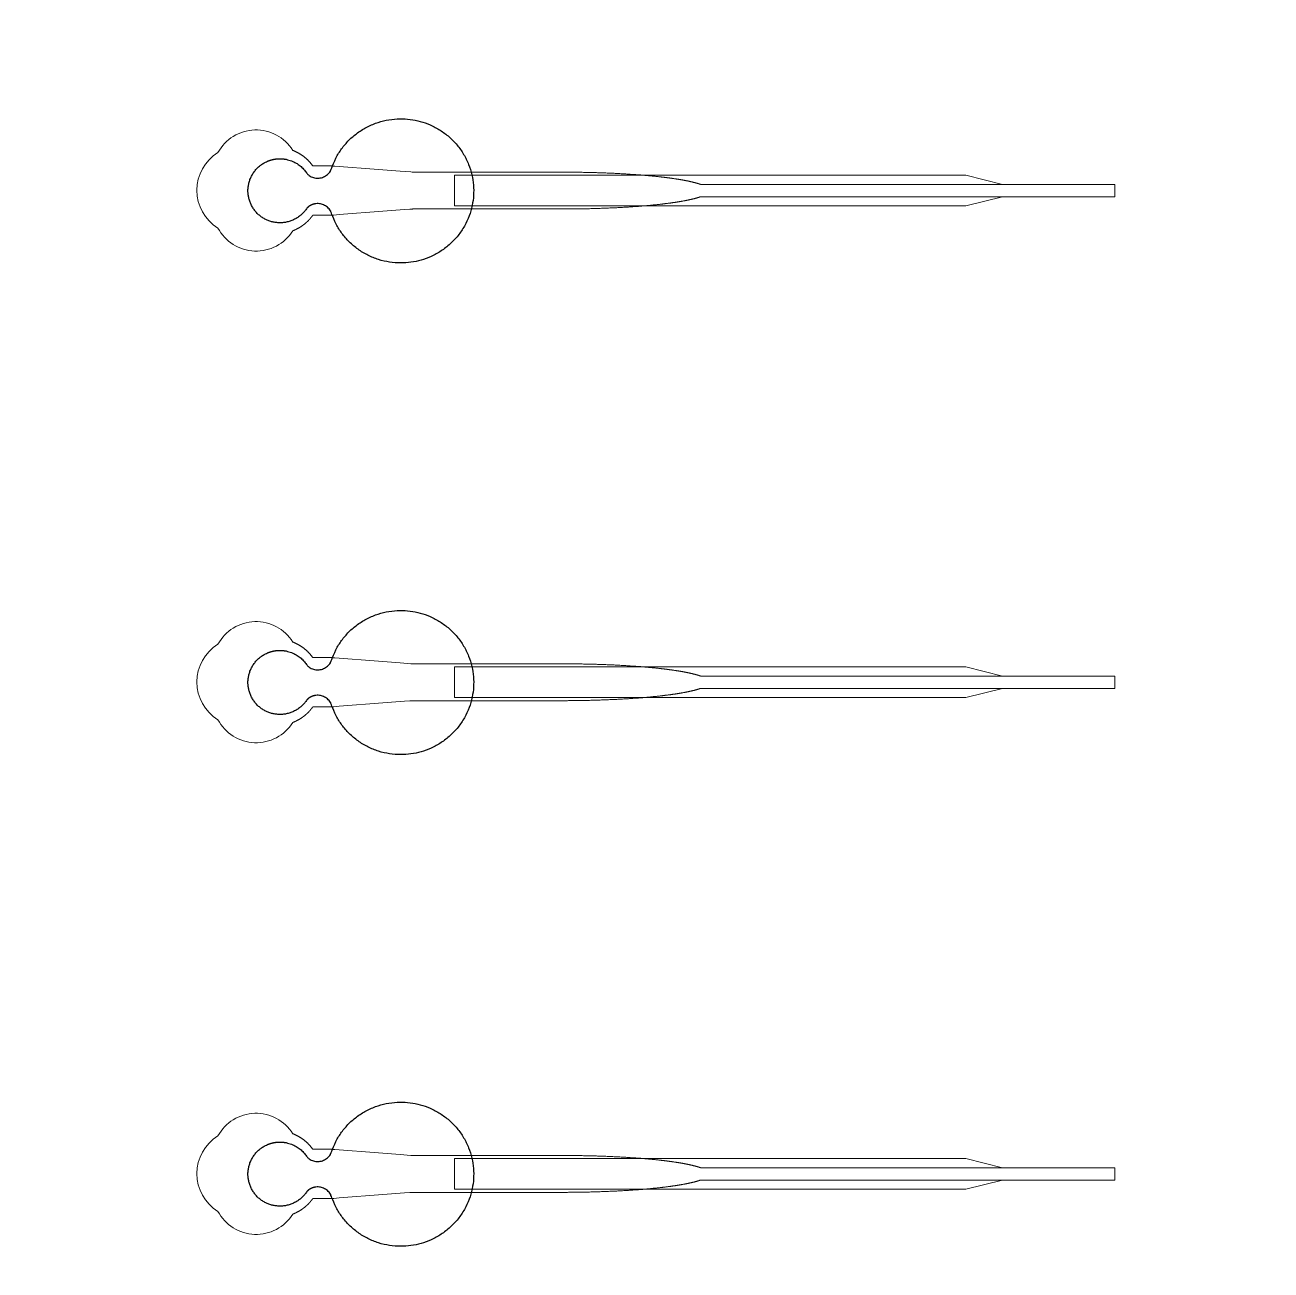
# Model space of a CAD drawing. Header units: inches. Extents: x -52997 to 52003, y -52254 to 52746.
# Drawn here: x 16729 to 21799, y -6398 to -1333 of the extents above; entities that cross this region are included whole.
import ezdxf

# ---------------------------------------------------------------- set-up
doc = ezdxf.new("R2010")
doc.units = ezdxf.units.IN
doc.header["$MEASUREMENT"] = 0
doc.layers.add('1', color=1, linetype='Continuous')
doc.layers.add('2', color=140, linetype='Continuous', lineweight=0)
doc.layers.add('3', color=90, linetype='Continuous', lineweight=0)

msp = doc.modelspace()

# ---------------------------------------------------------------- linework, layer by layer
at = {"layer": '1'}
for points in [[(-16283.4, -47485.7), (0, -47485.7), (16283.4, -47485.7, 5.999107)], [(-16250, -47285.7), (0, -47285.7), (16250, -47285.7, 5.986812)], [(-13685.8, -45485.7), (0, -45485.7), (13685.8, -45485.7, 6.794322)]]:
    msp.add_lwpolyline(points, format="xyb", close=True, dxfattribs=at)
msp.add_circle((-497.2, 245.8), 52500, dxfattribs=at)
for points in [[(17876.2, -2078.6), (17898.4, -2055.5), (17930.1, -2060.7), (17961.7, -2065.9), (17975.3, -2094.9), (18050.8, -2335.8), (18302.8, -2298.1), (18554.8, -2260.4), (18554.9, -2008.3), (18555, -1756.1), (18303.1, -1718.2), (18051.1, -1680.3), (17975.4, -1921.1), (17962.2, -1949.6), (17931.4, -1955.3), (17900.5, -1961.1), (17877.9, -1939.3), (17826.6, -1855.9), (17732.2, -1882), (17637.8, -1908.1), (17636.6, -2006), (17635.4, -2104), (17729.1, -2132.4), (17822.9, -2160.8), (17876.2, -2078.6)], [(17876.2, -4078.6), (17898.4, -4055.5), (17930.1, -4060.7), (17961.7, -4065.9), (17975.3, -4094.9), (18050.8, -4335.8), (18302.8, -4298.1), (18554.8, -4260.4), (18554.9, -4008.3), (18555, -3756.1), (18303.1, -3718.2), (18051.1, -3680.3), (17975.4, -3921.1), (17962.2, -3949.6), (17931.4, -3955.3), (17900.5, -3961.1), (17877.9, -3939.3), (17826.6, -3855.9), (17732.2, -3882), (17637.8, -3908.1), (17636.6, -4006), (17635.4, -4104), (17729.1, -4132.4), (17822.9, -4160.8), (17876.2, -4078.6)], [(17876.2, -6078.6), (17898.4, -6055.5), (17930.1, -6060.7), (17961.7, -6065.9), (17975.3, -6094.9), (18050.8, -6335.8), (18302.8, -6298.1), (18554.8, -6260.4), (18554.9, -6008.3), (18555, -5756.1), (18303.1, -5718.2), (18051.1, -5680.3), (17975.4, -5921.1), (17962.2, -5949.6), (17931.4, -5955.3), (17900.5, -5961.1), (17877.9, -5939.3), (17826.6, -5855.9), (17732.2, -5882), (17637.8, -5908.1), (17636.6, -6006), (17635.4, -6104), (17729.1, -6132.4), (17822.9, -6160.8), (17876.2, -6078.6)]]:
    msp.add_rational_spline(points, [1, 0.884783429184, 1, 0.884783429184, 1, 0.758252289935, 1, 0.758252289935, 1, 0.758252289935, 1, 0.758252289935, 1, 0.888941908896, 1, 0.888941908896, 1, 0.79946124759, 1, 0.79946124759, 1, 0.79946124759, 1, 0.79946124759, 1], degree=2, knots=[0, 0, 0, 0.969535, 0.969535, 1.939069, 1.939069, 3.359405, 3.359405, 4.779741, 4.779741, 6.200078, 6.200078, 7.620414, 7.620414, 8.571947, 8.571947, 9.52348, 9.52348, 10.812277, 10.812277, 12.101074, 12.101074, 13.389871, 13.389871, 14.678668, 14.678668, 14.678668], dxfattribs=at)
at = {"layer": '2'}
for points in [[(-16283.4, -47485.7), (0, -47485.7), (16283.4, -47485.7, 5.999107)], [(-16250, -47285.7), (0, -47285.7), (16250, -47285.7, 5.986812)], [(-13685.8, -45485.7), (0, -45485.7), (13685.8, -45485.7, 6.794322)], [(17819, -2170.4), (17819.3, -2170.3), (17820.2, -2170), (17821, -2169.7), (17821.8, -2169.3), (17822.7, -2169), (17823.5, -2168.6), (17824.4, -2168.3), (17825.2, -2167.9), (17826.1, -2167.5), (17826.9, -2167.2), (17827.8, -2166.8), (17828.7, -2166.4), (17829.5, -2166), (17830.4, -2165.6), (17831.2, -2165.2), (17832.1, -2164.8), (17832.9, -2164.4), (17833.8, -2163.9), (17834.7, -2163.5), (17835.5, -2163.1), (17836.4, -2162.6), (17837.2, -2162.2), (17838.1, -2161.7), (17838.9, -2161.3), (17839.8, -2160.8), (17840.7, -2160.3), (17841.5, -2159.9), (17842.4, -2159.4), (17843.2, -2158.9), (17844.1, -2158.4), (17844.9, -2157.9), (17845.8, -2157.4), (17846.6, -2156.9), (17847.5, -2156.4), (17848.3, -2155.8), (17849.2, -2155.3), (17850, -2154.8), (17850.9, -2154.2), (17851.7, -2153.7), (17852.6, -2153.1), (17853.4, -2152.6), (17854.2, -2152), (17855.1, -2151.4), (17855.9, -2150.9), (17856.7, -2150.3), (17857.6, -2149.7), (17858.4, -2149.1), (17859.2, -2148.5), (17860, -2147.9), (17860.9, -2147.3), (17861.7, -2146.7), (17862.5, -2146.1), (17863.3, -2145.5), (17864.1, -2144.8), (17864.9, -2144.2), (17865.7, -2143.6), (17866.5, -2142.9), (17867.3, -2142.3), (17868.1, -2141.7), (17868.9, -2141), (17869.7, -2140.4), (17870.5, -2139.7), (17871.2, -2139), (17872, -2138.4), (17872.8, -2137.7), (17873.5, -2137), (17874.3, -2136.3), (17875.1, -2135.7), (17875.8, -2135), (17876.6, -2134.3), (17877.3, -2133.6), (17878, -2132.9), (17878.8, -2132.2), (17879.5, -2131.5), (17880.2, -2130.8), (17880.9, -2130.1), (17881.7, -2129.3), (17882.4, -2128.6), (17883.1, -2127.9), (17883.8, -2127.2), (17884.5, -2126.4), (17885.2, -2125.7), (17885.8, -2125), (17886.5, -2124.3), (17887.2, -2123.5), (17887.9, -2122.8), (17888.5, -2122), (17889.2, -2121.3), (17889.8, -2120.5), (17890.5, -2119.8), (17891.1, -2119), (17891.7, -2118.3), (17892.4, -2117.5), (17893, -2116.8), (17893.6, -2116), (17894.2, -2115.3), (17894.8, -2114.5), (17895.4, -2113.7), (17896, -2113), (17896.6, -2112.2), (17897.2, -2111.4), (17897.7, -2110.7), (17898.3, -2109.9), (17898.9, -2109.1), (17899.4, -2108.4), (17900, -2107.6), (17900.5, -2106.8), (17944.1, -2106.8), (17965.9, -2106.8), (17976.8, -2106.8), (17979.5, -2106.8), (17980.9, -2106.8), (17980.9, -2106.8), (17980.9, -2106.8), (17980.9, -2106.8), (17980.9, -2106.8), (17981, -2106.8), (17981.1, -2106.8), (17981.4, -2106.8), (17982.1, -2106.7), (17983.5, -2106.6), (17986.2, -2106.4), (18008.3, -2104.7), (18185, -2091.2), (18273.3, -2084.4), (18295.4, -2082.7), (18306.4, -2081.9), (18306.7, -2081.8), (18306.8, -2081.8), (18306.9, -2081.8), (18306.9, -2081.8), (18307, -2081.8), (18307.4, -2081.8), (18567.9, -2081.8), (18574.2, -2081.8), (18586.7, -2081.8), (18687.2, -2081.8), (18888.3, -2081.8), (18900.8, -2081.8), (18907.1, -2081.8), (18910.2, -2081.8), (18911.8, -2081.8), (18912.2, -2081.8), (18912.4, -2081.8), (18912.5, -2081.8), (18912.6, -2081.8), (18912.6, -2081.8), (18912.6, -2081.8), (18913.2, -2081.8), (18917.8, -2081.8), (18922.4, -2081.8), (18927, -2081.8), (18931.6, -2081.8), (18936.3, -2081.8), (18940.9, -2081.7), (18945.6, -2081.7), (18950.3, -2081.7), (18954.9, -2081.6), (18959.6, -2081.6), (18964.4, -2081.6), (18969.1, -2081.5), (18973.8, -2081.4), (18978.6, -2081.4), (18983.3, -2081.3), (18988.1, -2081.2), (18992.8, -2081.2), (18997.6, -2081.1), (19002.4, -2081), (19007.2, -2080.9), (19012, -2080.8), (19016.8, -2080.7), (19021.6, -2080.6), (19026.4, -2080.5), (19031.2, -2080.3), (19036, -2080.2), (19040.9, -2080.1), (19045.7, -2080), (19050.5, -2079.8), (19055.4, -2079.7), (19060.2, -2079.5), (19065, -2079.4), (19069.8, -2079.2), (19074.7, -2079), (19079.5, -2078.9), (19084.3, -2078.7), (19089.2, -2078.5), (19094, -2078.3), (19098.8, -2078.1), (19103.6, -2077.9), (19108.5, -2077.7), (19113.3, -2077.5), (19118.1, -2077.3), (19122.9, -2077.1), (19127.7, -2076.8), (19132.4, -2076.6), (19137.2, -2076.4), (19142, -2076.1), (19146.8, -2075.9), (19151.5, -2075.6), (19156.2, -2075.4), (19161, -2075.1), (19165.7, -2074.8), (19170.4, -2074.6), (19175.1, -2074.3), (19179.8, -2074), (19184.4, -2073.7), (19189.1, -2073.4), (19193.7, -2073.1), (19198.4, -2072.8), (19203, -2072.5), (19207.6, -2072.1), (19212.1, -2071.8), (19214.4, -2071.6), (19216.7, -2071.5), (19219, -2071.3), (19221.2, -2071.1), (19223.5, -2071), (19225.7, -2070.8), (19228, -2070.6), (19230.2, -2070.5), (19232.5, -2070.3), (19234.7, -2070.1), (19236.9, -2069.9), (19239.2, -2069.7), (19241.4, -2069.6), (19243.6, -2069.4), (19245.8, -2069.2), (19248, -2069), (19250.2, -2068.8), (19252.4, -2068.6), (19254.6, -2068.5), (19256.8, -2068.3), (19258.9, -2068.1), (19261.1, -2067.9), (19263.3, -2067.7), (19265.4, -2067.5), (19267.6, -2067.3), (19269.7, -2067.1), (19271.9, -2066.9), (19274, -2066.7), (19276.1, -2066.5), (19278.2, -2066.3), (19280.4, -2066.1), (19282.5, -2065.9), (19284.6, -2065.7), (19286.6, -2065.5), (19288.7, -2065.3), (19290.8, -2065.1), (19292.9, -2064.8), (19294.9, -2064.6), (19297, -2064.4), (19299.1, -2064.2), (19301.1, -2064), (19303.1, -2063.8), (19305.2, -2063.5), (19307.2, -2063.3), (19309.2, -2063.1), (19311.2, -2062.9), (19313.2, -2062.7), (19315.2, -2062.4), (19317.2, -2062.2), (19319.1, -2062), (19321.1, -2061.8), (19323, -2061.5), (19325, -2061.3), (19326.9, -2061.1), (19328.9, -2060.8), (19330.8, -2060.6), (19332.7, -2060.4), (19334.6, -2060.1), (19336.5, -2059.9), (19338.4, -2059.7), (19340.3, -2059.4), (19342.2, -2059.2), (19344, -2058.9), (19345.9, -2058.7), (19347.7, -2058.5), (19349.6, -2058.2), (19351.4, -2058), (19353.2, -2057.7), (19355, -2057.5), (19356.8, -2057.2), (19358.6, -2057), (19360.4, -2056.7), (19362.2, -2056.5), (19364, -2056.2), (19365.7, -2056), (19367.5, -2055.7), (19369.2, -2055.5), (19370.9, -2055.2), (19372.7, -2055), (19374.4, -2054.7), (19376.1, -2054.5), (19377.8, -2054.2), (19379.4, -2053.9), (19381.1, -2053.7), (19382.8, -2053.4), (19384.4, -2053.2), (19386.1, -2052.9), (19387.7, -2052.6), (19389.3, -2052.4), (19390.9, -2052.1), (19392.5, -2051.8), (19394.1, -2051.6), (19395.7, -2051.3), (19397.3, -2051), (19398.9, -2050.8), (19400.4, -2050.5), (19402, -2050.2), (19403.5, -2050), (19405, -2049.7), (19406.5, -2049.4), (19408, -2049.1), (19409.5, -2048.9), (19411, -2048.6), (19412.5, -2048.3), (19413.9, -2048), (19415.4, -2047.8), (19416.8, -2047.5), (19418.2, -2047.2), (19419.7, -2046.9), (19421.1, -2046.6), (19422.5, -2046.4), (19423.9, -2046.1), (19425.2, -2045.8), (19426.6, -2045.5), (19428, -2045.2), (19429.3, -2044.9), (19430.6, -2044.7), (19432, -2044.4), (19433.3, -2044.1), (19434.6, -2043.8), (19435.9, -2043.5), (19437.1, -2043.2), (19438.4, -2043), (19439.7, -2042.7), (19440.9, -2042.4), (19442.2, -2042.1), (19443.4, -2041.8), (19444.6, -2041.5), (19445.8, -2041.2), (19447, -2040.9), (19448.2, -2040.6), (19449.3, -2040.3), (19450.5, -2040.1), (19451.6, -2039.8), (19452.8, -2039.5), (19453.9, -2039.2), (19455, -2038.9), (19456.1, -2038.6), (19457.2, -2038.3), (19458.3, -2038), (19459.4, -2037.7), (19460.4, -2037.4), (19461.5, -2037.1), (19462.5, -2036.8), (19463.6, -2036.5), (19464.6, -2036.2), (19465.6, -2035.9), (19466.6, -2035.6), (19467.6, -2035.3), (19468.5, -2035), (19469.5, -2034.7), (19470.4, -2034.4), (19471.4, -2034.1), (19472.3, -2033.8), (19473.2, -2033.5), (19474.1, -2033.2), (19475, -2032.9), (19475.9, -2032.6), (19476.8, -2032.3), (19478.2, -2031.9), (21163.8, -2032), (21163.8, -1981.8), (19478.3, -1981.8), (19478, -1981.7), (19477.1, -1981.4), (19476.3, -1981.1), (19475.4, -1980.8), (19474.5, -1980.5), (19473.6, -1980.2), (19472.7, -1979.9), (19471.7, -1979.6), (19470.8, -1979.3), (19469.8, -1979), (19468.9, -1978.7), (19467.9, -1978.4), (19466.9, -1978.1), (19465.9, -1977.8), (19464.9, -1977.5), (19463.9, -1977.2), (19462.9, -1976.9), (19461.8, -1976.6), (19460.8, -1976.3), (19459.7, -1976.1), (19458.7, -1975.8), (19457.6, -1975.5), (19456.5, -1975.2), (19455.4, -1974.9), (19454.3, -1974.6), (19453.1, -1974.3), (19452, -1974), (19450.9, -1973.7), (19449.7, -1973.4), (19448.5, -1973.1), (19447.3, -1972.8), (19446.2, -1972.5), (19444.9, -1972.2), (19443.7, -1971.9), (19442.5, -1971.7), (19441.3, -1971.4), (19440, -1971.1), (19438.8, -1970.8), (19437.5, -1970.5), (19436.2, -1970.2), (19434.9, -1969.9), (19433.6, -1969.6), (19432.3, -1969.4), (19431, -1969.1), (19429.7, -1968.8), (19428.3, -1968.5), (19427, -1968.2), (19425.6, -1967.9), (19424.2, -1967.7), (19422.8, -1967.4), (19421.4, -1967.1), (19420, -1966.8), (19418.6, -1966.5), (19417.2, -1966.3), (19415.7, -1966), (19414.3, -1965.7), (19412.8, -1965.4), (19411.4, -1965.1), (19409.9, -1964.9), (19408.4, -1964.6), (19406.9, -1964.3), (19405.4, -1964), (19403.8, -1963.8), (19402.3, -1963.5), (19400.8, -1963.2), (19399.2, -1963), (19397.7, -1962.7), (19396.1, -1962.4), (19394.5, -1962.2), (19392.9, -1961.9), (19391.3, -1961.6), (19389.7, -1961.4), (19388.1, -1961.1), (19386.4, -1960.8), (19384.8, -1960.6), (19383.1, -1960.3), (19381.5, -1960), (19379.8, -1959.8), (19378.1, -1959.5), (19376.4, -1959.3), (19374.7, -1959), (19373, -1958.7), (19371.3, -1958.5), (19369.6, -1958.2), (19367.8, -1958), (19366.1, -1957.7), (19364.3, -1957.5), (19362.6, -1957.2), (19360.8, -1957), (19359, -1956.7), (19357.2, -1956.5), (19355.4, -1956.2), (19353.6, -1956), (19351.8, -1955.7), (19349.9, -1955.5), (19348.1, -1955.2), (19346.3, -1955), (19344.4, -1954.8), (19342.5, -1954.5), (19340.7, -1954.3), (19338.8, -1954), (19336.9, -1953.8), (19335, -1953.6), (19333.1, -1953.3), (19331.2, -1953.1), (19329.3, -1952.9), (19327.3, -1952.6), (19325.4, -1952.4), (19323.4, -1952.2), (19321.5, -1951.9), (19319.5, -1951.7), (19317.6, -1951.5), (19315.6, -1951.3), (19313.6, -1951), (19311.6, -1950.8), (19309.6, -1950.6), (19307.6, -1950.4), (19305.6, -1950.2), (19303.6, -1949.9), (19301.5, -1949.7), (19299.5, -1949.5), (19297.4, -1949.3), (19295.4, -1949.1), (19293.3, -1948.9), (19291.3, -1948.7), (19289.2, -1948.4), (19287.1, -1948.2), (19285, -1948), (19282.9, -1947.8), (19280.8, -1947.6), (19278.7, -1947.4), (19276.6, -1947.2), (19274.5, -1947), (19272.3, -1946.8), (19270.2, -1946.6), (19268.1, -1946.4), (19265.9, -1946.2), (19263.8, -1946), (19261.6, -1945.8), (19259.5, -1945.6), (19257.3, -1945.4), (19255.1, -1945.3), (19252.9, -1945.1), (19250.7, -1944.9), (19248.5, -1944.7), (19246.3, -1944.5), (19244.1, -1944.3), (19241.9, -1944.1), (19239.7, -1944), (19237.5, -1943.8), (19235.3, -1943.6), (19233, -1943.4), (19230.8, -1943.2), (19228.6, -1943.1), (19226.3, -1942.9), (19224.1, -1942.7), (19221.8, -1942.6), (19219.6, -1942.4), (19217.3, -1942.2), (19215, -1942.1), (19210.5, -1941.7), (19205.9, -1941.4), (19201.3, -1941.1), (19196.7, -1940.8), (19192.1, -1940.5), (19187.5, -1940.2), (19182.8, -1939.9), (19178.2, -1939.6), (19173.5, -1939.3), (19168.8, -1939), (19164.1, -1938.7), (19159.4, -1938.5), (19154.7, -1938.2), (19150, -1937.9), (19145.2, -1937.7), (19140.5, -1937.5), (19135.7, -1937.2), (19131, -1937), (19126.2, -1936.7), (19121.4, -1936.5), (19116.6, -1936.3), (19111.9, -1936.1), (19107.1, -1935.9), (19102.3, -1935.7), (19097.5, -1935.5), (19092.7, -1935.3), (19087.9, -1935.1), (19083.1, -1934.9), (19078.2, -1934.7), (19073.4, -1934.6), (19068.6, -1934.4), (19063.8, -1934.3), (19059, -1934.1), (19054.2, -1933.9), (19049.4, -1933.8), (19044.6, -1933.7), (19039.8, -1933.5), (19035, -1933.4), (19030.2, -1933.3), (19025.4, -1933.2), (19020.6, -1933.1), (19015.9, -1932.9), (19011.1, -1932.8), (19006.3, -1932.8), (19001.6, -1932.7), (18996.8, -1932.6), (18992.1, -1932.5), (18987.3, -1932.4), (18982.6, -1932.3), (18977.9, -1932.3), (18973.2, -1932.2), (18968.5, -1932.2), (18963.8, -1932.1), (18959.1, -1932.1), (18954.4, -1932), (18949.8, -1932), (18945.1, -1931.9), (18940.5, -1931.9), (18935.9, -1931.9), (18931.2, -1931.9), (18926.6, -1931.9), (18924.4, -1931.8), (18923.8, -1931.8), (18923.5, -1931.8), (18923.4, -1931.8), (18923.2, -1931.8), (18921.6, -1931.8), (18915.2, -1931.8), (18902.4, -1931.8), (18851.5, -1931.8), (18647.5, -1931.8), (18596.5, -1931.8), (18571, -1931.8), (18564.7, -1931.8), (18563.1, -1931.8), (18307.3, -1931.8), (18306.9, -1931.8), (18306.9, -1931.8), (18306.8, -1931.8), (18306.8, -1931.8), (18306.7, -1931.8), (18306.4, -1931.8), (18305, -1931.7), (18299.5, -1931.3), (18255.3, -1927.9), (18167, -1921.1), (17990.3, -1907.6), (17984.8, -1907.1), (17982, -1906.9), (17981.4, -1906.9), (17981, -1906.8), (17981, -1906.8), (17980.9, -1906.8), (17980.9, -1906.8), (17980.9, -1906.8), (17980.9, -1906.8), (17980.9, -1906.8), (17980.5, -1906.8), (17977.8, -1906.8), (17972.4, -1906.8), (17961.5, -1906.8), (17939.7, -1906.8), (17917.9, -1906.8), (17907, -1906.8), (17901.5, -1906.8), (17900.8, -1906.8), (17900.7, -1906.8), (17900.6, -1906.8), (17900.5, -1906.8), (17900.5, -1906.8), (17900.5, -1906.8), (17900.5, -1906.8), (17900.1, -1906.2), (17899.3, -1905.1), (17898.5, -1904), (17897.7, -1902.9), (17896.8, -1901.8), (17896, -1900.6), (17895.1, -1899.5), (17894.3, -1898.4), (17893.4, -1897.3), (17892.5, -1896.2), (17891.5, -1895.1), (17890.6, -1894), (17889.7, -1892.9), (17888.7, -1891.8), (17887.8, -1890.7), (17886.8, -1889.6), (17885.8, -1888.5), (17884.8, -1887.5), (17883.8, -1886.4), (17882.8, -1885.3), (17881.7, -1884.3), (17880.7, -1883.2), (17879.6, -1882.2), (17878.5, -1881.1), (17877.4, -1880.1), (17876.3, -1879), (17875.2, -1878), (17874.1, -1877), (17873, -1876), (17871.8, -1875), (17870.7, -1874), (17869.5, -1873), (17868.3, -1872), (17867.1, -1871), (17865.9, -1870.1), (17864.7, -1869.1), (17863.5, -1868.2), (17862.3, -1867.2), (17861, -1866.3), (17859.8, -1865.4), (17858.5, -1864.5), (17857.3, -1863.6), (17856, -1862.7), (17854.7, -1861.8), (17853.4, -1861), (17852.1, -1860.1), (17850.8, -1859.3), (17849.5, -1858.4), (17848.1, -1857.6), (17846.8, -1856.8), (17845.5, -1856), (17844.1, -1855.2), (17842.8, -1854.4), (17841.4, -1853.6), (17840, -1852.9), (17838.6, -1852.1), (17837.3, -1851.4), (17835.9, -1850.7), (17834.5, -1850), (17833.1, -1849.3), (17831.7, -1848.6), (17830.3, -1848), (17828.8, -1847.3), (17827.4, -1846.7), (17826, -1846.1), (17824.6, -1845.5), (17823.1, -1844.9), (17821.7, -1844.3), (17820.3, -1843.7), (17819.1, -1843.2, 0.576044), (17514.5, -1852.6, 0.560065), (17514.5, -2159.1, 0.578435)], [(17819, -4170.4), (17819.3, -4170.3), (17820.2, -4170), (17821, -4169.7), (17821.8, -4169.3), (17822.7, -4169), (17823.5, -4168.6), (17824.4, -4168.3), (17825.2, -4167.9), (17826.1, -4167.5), (17826.9, -4167.2), (17827.8, -4166.8), (17828.7, -4166.4), (17829.5, -4166), (17830.4, -4165.6), (17831.2, -4165.2), (17832.1, -4164.8), (17832.9, -4164.4), (17833.8, -4163.9), (17834.7, -4163.5), (17835.5, -4163.1), (17836.4, -4162.6), (17837.2, -4162.2), (17838.1, -4161.7), (17838.9, -4161.3), (17839.8, -4160.8), (17840.7, -4160.3), (17841.5, -4159.9), (17842.4, -4159.4), (17843.2, -4158.9), (17844.1, -4158.4), (17844.9, -4157.9), (17845.8, -4157.4), (17846.6, -4156.9), (17847.5, -4156.4), (17848.3, -4155.8), (17849.2, -4155.3), (17850, -4154.8), (17850.9, -4154.2), (17851.7, -4153.7), (17852.6, -4153.1), (17853.4, -4152.6), (17854.2, -4152), (17855.1, -4151.4), (17855.9, -4150.9), (17856.7, -4150.3), (17857.6, -4149.7), (17858.4, -4149.1), (17859.2, -4148.5), (17860, -4147.9), (17860.9, -4147.3), (17861.7, -4146.7), (17862.5, -4146.1), (17863.3, -4145.5), (17864.1, -4144.8), (17864.9, -4144.2), (17865.7, -4143.6), (17866.5, -4142.9), (17867.3, -4142.3), (17868.1, -4141.7), (17868.9, -4141), (17869.7, -4140.4), (17870.5, -4139.7), (17871.2, -4139), (17872, -4138.4), (17872.8, -4137.7), (17873.5, -4137), (17874.3, -4136.3), (17875.1, -4135.7), (17875.8, -4135), (17876.6, -4134.3), (17877.3, -4133.6), (17878, -4132.9), (17878.8, -4132.2), (17879.5, -4131.5), (17880.2, -4130.8), (17880.9, -4130.1), (17881.7, -4129.3), (17882.4, -4128.6), (17883.1, -4127.9), (17883.8, -4127.2), (17884.5, -4126.4), (17885.2, -4125.7), (17885.8, -4125), (17886.5, -4124.3), (17887.2, -4123.5), (17887.9, -4122.8), (17888.5, -4122), (17889.2, -4121.3), (17889.8, -4120.5), (17890.5, -4119.8), (17891.1, -4119), (17891.7, -4118.3), (17892.4, -4117.5), (17893, -4116.8), (17893.6, -4116), (17894.2, -4115.3), (17894.8, -4114.5), (17895.4, -4113.7), (17896, -4113), (17896.6, -4112.2), (17897.2, -4111.4), (17897.7, -4110.7), (17898.3, -4109.9), (17898.9, -4109.1), (17899.4, -4108.4), (17900, -4107.6), (17900.5, -4106.8), (17944.1, -4106.8), (17965.9, -4106.8), (17976.8, -4106.8), (17979.5, -4106.8), (17980.9, -4106.8), (17980.9, -4106.8), (17980.9, -4106.8), (17980.9, -4106.8), (17980.9, -4106.8), (17981, -4106.8), (17981.1, -4106.8), (17981.4, -4106.8), (17982.1, -4106.7), (17983.5, -4106.6), (17986.2, -4106.4), (18008.3, -4104.7), (18185, -4091.2), (18273.3, -4084.4), (18295.4, -4082.7), (18306.4, -4081.9), (18306.7, -4081.8), (18306.8, -4081.8), (18306.9, -4081.8), (18306.9, -4081.8), (18307, -4081.8), (18307.4, -4081.8), (18567.9, -4081.8), (18574.2, -4081.8), (18586.7, -4081.8), (18687.2, -4081.8), (18888.3, -4081.8), (18900.8, -4081.8), (18907.1, -4081.8), (18910.2, -4081.8), (18911.8, -4081.8), (18912.2, -4081.8), (18912.4, -4081.8), (18912.5, -4081.8), (18912.6, -4081.8), (18912.6, -4081.8), (18912.6, -4081.8), (18913.2, -4081.8), (18917.8, -4081.8), (18922.4, -4081.8), (18927, -4081.8), (18931.6, -4081.8), (18936.3, -4081.8), (18940.9, -4081.7), (18945.6, -4081.7), (18950.3, -4081.7), (18954.9, -4081.6), (18959.6, -4081.6), (18964.4, -4081.6), (18969.1, -4081.5), (18973.8, -4081.4), (18978.6, -4081.4), (18983.3, -4081.3), (18988.1, -4081.2), (18992.8, -4081.2), (18997.6, -4081.1), (19002.4, -4081), (19007.2, -4080.9), (19012, -4080.8), (19016.8, -4080.7), (19021.6, -4080.6), (19026.4, -4080.5), (19031.2, -4080.3), (19036, -4080.2), (19040.9, -4080.1), (19045.7, -4080), (19050.5, -4079.8), (19055.4, -4079.7), (19060.2, -4079.5), (19065, -4079.4), (19069.8, -4079.2), (19074.7, -4079), (19079.5, -4078.9), (19084.3, -4078.7), (19089.2, -4078.5), (19094, -4078.3), (19098.8, -4078.1), (19103.6, -4077.9), (19108.5, -4077.7), (19113.3, -4077.5), (19118.1, -4077.3), (19122.9, -4077.1), (19127.7, -4076.8), (19132.4, -4076.6), (19137.2, -4076.4), (19142, -4076.1), (19146.8, -4075.9), (19151.5, -4075.6), (19156.2, -4075.4), (19161, -4075.1), (19165.7, -4074.8), (19170.4, -4074.6), (19175.1, -4074.3), (19179.8, -4074), (19184.4, -4073.7), (19189.1, -4073.4), (19193.7, -4073.1), (19198.4, -4072.8), (19203, -4072.5), (19207.6, -4072.1), (19212.1, -4071.8), (19214.4, -4071.6), (19216.7, -4071.5), (19219, -4071.3), (19221.2, -4071.1), (19223.5, -4071), (19225.7, -4070.8), (19228, -4070.6), (19230.2, -4070.5), (19232.5, -4070.3), (19234.7, -4070.1), (19236.9, -4069.9), (19239.2, -4069.7), (19241.4, -4069.6), (19243.6, -4069.4), (19245.8, -4069.2), (19248, -4069), (19250.2, -4068.8), (19252.4, -4068.6), (19254.6, -4068.5), (19256.8, -4068.3), (19258.9, -4068.1), (19261.1, -4067.9), (19263.3, -4067.7), (19265.4, -4067.5), (19267.6, -4067.3), (19269.7, -4067.1), (19271.9, -4066.9), (19274, -4066.7), (19276.1, -4066.5), (19278.2, -4066.3), (19280.4, -4066.1), (19282.5, -4065.9), (19284.6, -4065.7), (19286.6, -4065.5), (19288.7, -4065.3), (19290.8, -4065.1), (19292.9, -4064.8), (19294.9, -4064.6), (19297, -4064.4), (19299.1, -4064.2), (19301.1, -4064), (19303.1, -4063.8), (19305.2, -4063.5), (19307.2, -4063.3), (19309.2, -4063.1), (19311.2, -4062.9), (19313.2, -4062.7), (19315.2, -4062.4), (19317.2, -4062.2), (19319.1, -4062), (19321.1, -4061.8), (19323, -4061.5), (19325, -4061.3), (19326.9, -4061.1), (19328.9, -4060.8), (19330.8, -4060.6), (19332.7, -4060.4), (19334.6, -4060.1), (19336.5, -4059.9), (19338.4, -4059.7), (19340.3, -4059.4), (19342.2, -4059.2), (19344, -4058.9), (19345.9, -4058.7), (19347.7, -4058.5), (19349.6, -4058.2), (19351.4, -4058), (19353.2, -4057.7), (19355, -4057.5), (19356.8, -4057.2), (19358.6, -4057), (19360.4, -4056.7), (19362.2, -4056.5), (19364, -4056.2), (19365.7, -4056), (19367.5, -4055.7), (19369.2, -4055.5), (19370.9, -4055.2), (19372.7, -4055), (19374.4, -4054.7), (19376.1, -4054.5), (19377.8, -4054.2), (19379.4, -4053.9), (19381.1, -4053.7), (19382.8, -4053.4), (19384.4, -4053.2), (19386.1, -4052.9), (19387.7, -4052.6), (19389.3, -4052.4), (19390.9, -4052.1), (19392.5, -4051.8), (19394.1, -4051.6), (19395.7, -4051.3), (19397.3, -4051), (19398.9, -4050.8), (19400.4, -4050.5), (19402, -4050.2), (19403.5, -4050), (19405, -4049.7), (19406.5, -4049.4), (19408, -4049.1), (19409.5, -4048.9), (19411, -4048.6), (19412.5, -4048.3), (19413.9, -4048), (19415.4, -4047.8), (19416.8, -4047.5), (19418.2, -4047.2), (19419.7, -4046.9), (19421.1, -4046.6), (19422.5, -4046.4), (19423.9, -4046.1), (19425.2, -4045.8), (19426.6, -4045.5), (19428, -4045.2), (19429.3, -4044.9), (19430.6, -4044.7), (19432, -4044.4), (19433.3, -4044.1), (19434.6, -4043.8), (19435.9, -4043.5), (19437.1, -4043.2), (19438.4, -4043), (19439.7, -4042.7), (19440.9, -4042.4), (19442.2, -4042.1), (19443.4, -4041.8), (19444.6, -4041.5), (19445.8, -4041.2), (19447, -4040.9), (19448.2, -4040.6), (19449.3, -4040.3), (19450.5, -4040.1), (19451.6, -4039.8), (19452.8, -4039.5), (19453.9, -4039.2), (19455, -4038.9), (19456.1, -4038.6), (19457.2, -4038.3), (19458.3, -4038), (19459.4, -4037.7), (19460.4, -4037.4), (19461.5, -4037.1), (19462.5, -4036.8), (19463.6, -4036.5), (19464.6, -4036.2), (19465.6, -4035.9), (19466.6, -4035.6), (19467.6, -4035.3), (19468.5, -4035), (19469.5, -4034.7), (19470.4, -4034.4), (19471.4, -4034.1), (19472.3, -4033.8), (19473.2, -4033.5), (19474.1, -4033.2), (19475, -4032.9), (19475.9, -4032.6), (19476.8, -4032.3), (19478.2, -4031.9), (21163.8, -4032), (21163.8, -3981.8), (19478.3, -3981.8), (19478, -3981.7), (19477.1, -3981.4), (19476.3, -3981.1), (19475.4, -3980.8), (19474.5, -3980.5), (19473.6, -3980.2), (19472.7, -3979.9), (19471.7, -3979.6), (19470.8, -3979.3), (19469.8, -3979), (19468.9, -3978.7), (19467.9, -3978.4), (19466.9, -3978.1), (19465.9, -3977.8), (19464.9, -3977.5), (19463.9, -3977.2), (19462.9, -3976.9), (19461.8, -3976.6), (19460.8, -3976.3), (19459.7, -3976.1), (19458.7, -3975.8), (19457.6, -3975.5), (19456.5, -3975.2), (19455.4, -3974.9), (19454.3, -3974.6), (19453.1, -3974.3), (19452, -3974), (19450.9, -3973.7), (19449.7, -3973.4), (19448.5, -3973.1), (19447.3, -3972.8), (19446.2, -3972.5), (19444.9, -3972.2), (19443.7, -3971.9), (19442.5, -3971.7), (19441.3, -3971.4), (19440, -3971.1), (19438.8, -3970.8), (19437.5, -3970.5), (19436.2, -3970.2), (19434.9, -3969.9), (19433.6, -3969.6), (19432.3, -3969.4), (19431, -3969.1), (19429.7, -3968.8), (19428.3, -3968.5), (19427, -3968.2), (19425.6, -3967.9), (19424.2, -3967.7), (19422.8, -3967.4), (19421.4, -3967.1), (19420, -3966.8), (19418.6, -3966.5), (19417.2, -3966.3), (19415.7, -3966), (19414.3, -3965.7), (19412.8, -3965.4), (19411.4, -3965.1), (19409.9, -3964.9), (19408.4, -3964.6), (19406.9, -3964.3), (19405.4, -3964), (19403.8, -3963.8), (19402.3, -3963.5), (19400.8, -3963.2), (19399.2, -3963), (19397.7, -3962.7), (19396.1, -3962.4), (19394.5, -3962.2), (19392.9, -3961.9), (19391.3, -3961.6), (19389.7, -3961.4), (19388.1, -3961.1), (19386.4, -3960.8), (19384.8, -3960.6), (19383.1, -3960.3), (19381.5, -3960), (19379.8, -3959.8), (19378.1, -3959.5), (19376.4, -3959.3), (19374.7, -3959), (19373, -3958.7), (19371.3, -3958.5), (19369.6, -3958.2), (19367.8, -3958), (19366.1, -3957.7), (19364.3, -3957.5), (19362.6, -3957.2), (19360.8, -3957), (19359, -3956.7), (19357.2, -3956.5), (19355.4, -3956.2), (19353.6, -3956), (19351.8, -3955.7), (19349.9, -3955.5), (19348.1, -3955.2), (19346.3, -3955), (19344.4, -3954.8), (19342.5, -3954.5), (19340.7, -3954.3), (19338.8, -3954), (19336.9, -3953.8), (19335, -3953.6), (19333.1, -3953.3), (19331.2, -3953.1), (19329.3, -3952.9), (19327.3, -3952.6), (19325.4, -3952.4), (19323.4, -3952.2), (19321.5, -3951.9), (19319.5, -3951.7), (19317.6, -3951.5), (19315.6, -3951.3), (19313.6, -3951), (19311.6, -3950.8), (19309.6, -3950.6), (19307.6, -3950.4), (19305.6, -3950.2), (19303.6, -3949.9), (19301.5, -3949.7), (19299.5, -3949.5), (19297.4, -3949.3), (19295.4, -3949.1), (19293.3, -3948.9), (19291.3, -3948.7), (19289.2, -3948.4), (19287.1, -3948.2), (19285, -3948), (19282.9, -3947.8), (19280.8, -3947.6), (19278.7, -3947.4), (19276.6, -3947.2), (19274.5, -3947), (19272.3, -3946.8), (19270.2, -3946.6), (19268.1, -3946.4), (19265.9, -3946.2), (19263.8, -3946), (19261.6, -3945.8), (19259.5, -3945.6), (19257.3, -3945.4), (19255.1, -3945.3), (19252.9, -3945.1), (19250.7, -3944.9), (19248.5, -3944.7), (19246.3, -3944.5), (19244.1, -3944.3), (19241.9, -3944.1), (19239.7, -3944), (19237.5, -3943.8), (19235.3, -3943.6), (19233, -3943.4), (19230.8, -3943.2), (19228.6, -3943.1), (19226.3, -3942.9), (19224.1, -3942.7), (19221.8, -3942.6), (19219.6, -3942.4), (19217.3, -3942.2), (19215, -3942.1), (19210.5, -3941.7), (19205.9, -3941.4), (19201.3, -3941.1), (19196.7, -3940.8), (19192.1, -3940.5), (19187.5, -3940.2), (19182.8, -3939.9), (19178.2, -3939.6), (19173.5, -3939.3), (19168.8, -3939), (19164.1, -3938.7), (19159.4, -3938.5), (19154.7, -3938.2), (19150, -3937.9), (19145.2, -3937.7), (19140.5, -3937.5), (19135.7, -3937.2), (19131, -3937), (19126.2, -3936.7), (19121.4, -3936.5), (19116.6, -3936.3), (19111.9, -3936.1), (19107.1, -3935.9), (19102.3, -3935.7), (19097.5, -3935.5), (19092.7, -3935.3), (19087.9, -3935.1), (19083.1, -3934.9), (19078.2, -3934.7), (19073.4, -3934.6), (19068.6, -3934.4), (19063.8, -3934.3), (19059, -3934.1), (19054.2, -3933.9), (19049.4, -3933.8), (19044.6, -3933.7), (19039.8, -3933.5), (19035, -3933.4), (19030.2, -3933.3), (19025.4, -3933.2), (19020.6, -3933.1), (19015.9, -3932.9), (19011.1, -3932.8), (19006.3, -3932.8), (19001.6, -3932.7), (18996.8, -3932.6), (18992.1, -3932.5), (18987.3, -3932.4), (18982.6, -3932.3), (18977.9, -3932.3), (18973.2, -3932.2), (18968.5, -3932.2), (18963.8, -3932.1), (18959.1, -3932.1), (18954.4, -3932), (18949.8, -3932), (18945.1, -3931.9), (18940.5, -3931.9), (18935.9, -3931.9), (18931.2, -3931.9), (18926.6, -3931.9), (18924.4, -3931.8), (18923.8, -3931.8), (18923.5, -3931.8), (18923.4, -3931.8), (18923.2, -3931.8), (18921.6, -3931.8), (18915.2, -3931.8), (18902.4, -3931.8), (18851.5, -3931.8), (18647.5, -3931.8), (18596.5, -3931.8), (18571, -3931.8), (18564.7, -3931.8), (18563.1, -3931.8), (18307.3, -3931.8), (18306.9, -3931.8), (18306.9, -3931.8), (18306.8, -3931.8), (18306.8, -3931.8), (18306.7, -3931.8), (18306.4, -3931.8), (18305, -3931.7), (18299.5, -3931.3), (18255.3, -3927.9), (18167, -3921.1), (17990.3, -3907.6), (17984.8, -3907.1), (17982, -3906.9), (17981.4, -3906.9), (17981, -3906.8), (17981, -3906.8), (17980.9, -3906.8), (17980.9, -3906.8), (17980.9, -3906.8), (17980.9, -3906.8), (17980.9, -3906.8), (17980.5, -3906.8), (17977.8, -3906.8), (17972.4, -3906.8), (17961.5, -3906.8), (17939.7, -3906.8), (17917.9, -3906.8), (17907, -3906.8), (17901.5, -3906.8), (17900.8, -3906.8), (17900.7, -3906.8), (17900.6, -3906.8), (17900.5, -3906.8), (17900.5, -3906.8), (17900.5, -3906.8), (17900.5, -3906.8), (17900.1, -3906.2), (17899.3, -3905.1), (17898.5, -3904), (17897.7, -3902.9), (17896.8, -3901.8), (17896, -3900.6), (17895.1, -3899.5), (17894.3, -3898.4), (17893.4, -3897.3), (17892.5, -3896.2), (17891.5, -3895.1), (17890.6, -3894), (17889.7, -3892.9), (17888.7, -3891.8), (17887.8, -3890.7), (17886.8, -3889.6), (17885.8, -3888.5), (17884.8, -3887.5), (17883.8, -3886.4), (17882.8, -3885.3), (17881.7, -3884.3), (17880.7, -3883.2), (17879.6, -3882.2), (17878.5, -3881.1), (17877.4, -3880.1), (17876.3, -3879), (17875.2, -3878), (17874.1, -3877), (17873, -3876), (17871.8, -3875), (17870.7, -3874), (17869.5, -3873), (17868.3, -3872), (17867.1, -3871), (17865.9, -3870.1), (17864.7, -3869.1), (17863.5, -3868.2), (17862.3, -3867.2), (17861, -3866.3), (17859.8, -3865.4), (17858.5, -3864.5), (17857.3, -3863.6), (17856, -3862.7), (17854.7, -3861.8), (17853.4, -3861), (17852.1, -3860.1), (17850.8, -3859.3), (17849.5, -3858.4), (17848.1, -3857.6), (17846.8, -3856.8), (17845.5, -3856), (17844.1, -3855.2), (17842.8, -3854.4), (17841.4, -3853.6), (17840, -3852.9), (17838.6, -3852.1), (17837.3, -3851.4), (17835.9, -3850.7), (17834.5, -3850), (17833.1, -3849.3), (17831.7, -3848.6), (17830.3, -3848), (17828.8, -3847.3), (17827.4, -3846.7), (17826, -3846.1), (17824.6, -3845.5), (17823.1, -3844.9), (17821.7, -3844.3), (17820.3, -3843.7), (17819.1, -3843.2, 0.576044), (17514.5, -3852.6, 0.560065), (17514.5, -4159.1, 0.578435)], [(17819, -6170.4), (17819.3, -6170.3), (17820.2, -6170), (17821, -6169.7), (17821.8, -6169.3), (17822.7, -6169), (17823.5, -6168.6), (17824.4, -6168.3), (17825.2, -6167.9), (17826.1, -6167.5), (17826.9, -6167.2), (17827.8, -6166.8), (17828.7, -6166.4), (17829.5, -6166), (17830.4, -6165.6), (17831.2, -6165.2), (17832.1, -6164.8), (17832.9, -6164.4), (17833.8, -6163.9), (17834.7, -6163.5), (17835.5, -6163.1), (17836.4, -6162.6), (17837.2, -6162.2), (17838.1, -6161.7), (17838.9, -6161.3), (17839.8, -6160.8), (17840.7, -6160.3), (17841.5, -6159.9), (17842.4, -6159.4), (17843.2, -6158.9), (17844.1, -6158.4), (17844.9, -6157.9), (17845.8, -6157.4), (17846.6, -6156.9), (17847.5, -6156.4), (17848.3, -6155.8), (17849.2, -6155.3), (17850, -6154.8), (17850.9, -6154.2), (17851.7, -6153.7), (17852.6, -6153.1), (17853.4, -6152.6), (17854.2, -6152), (17855.1, -6151.4), (17855.9, -6150.9), (17856.7, -6150.3), (17857.6, -6149.7), (17858.4, -6149.1), (17859.2, -6148.5), (17860, -6147.9), (17860.9, -6147.3), (17861.7, -6146.7), (17862.5, -6146.1), (17863.3, -6145.5), (17864.1, -6144.8), (17864.9, -6144.2), (17865.7, -6143.6), (17866.5, -6142.9), (17867.3, -6142.3), (17868.1, -6141.7), (17868.9, -6141), (17869.7, -6140.4), (17870.5, -6139.7), (17871.2, -6139), (17872, -6138.4), (17872.8, -6137.7), (17873.5, -6137), (17874.3, -6136.3), (17875.1, -6135.7), (17875.8, -6135), (17876.6, -6134.3), (17877.3, -6133.6), (17878, -6132.9), (17878.8, -6132.2), (17879.5, -6131.5), (17880.2, -6130.8), (17880.9, -6130.1), (17881.7, -6129.3), (17882.4, -6128.6), (17883.1, -6127.9), (17883.8, -6127.2), (17884.5, -6126.4), (17885.2, -6125.7), (17885.8, -6125), (17886.5, -6124.3), (17887.2, -6123.5), (17887.9, -6122.8), (17888.5, -6122), (17889.2, -6121.3), (17889.8, -6120.5), (17890.5, -6119.8), (17891.1, -6119), (17891.7, -6118.3), (17892.4, -6117.5), (17893, -6116.8), (17893.6, -6116), (17894.2, -6115.3), (17894.8, -6114.5), (17895.4, -6113.7), (17896, -6113), (17896.6, -6112.2), (17897.2, -6111.4), (17897.7, -6110.7), (17898.3, -6109.9), (17898.9, -6109.1), (17899.4, -6108.4), (17900, -6107.6), (17900.5, -6106.8), (17944.1, -6106.8), (17965.9, -6106.8), (17976.8, -6106.8), (17979.5, -6106.8), (17980.9, -6106.8), (17980.9, -6106.8), (17980.9, -6106.8), (17980.9, -6106.8), (17980.9, -6106.8), (17981, -6106.8), (17981.1, -6106.8), (17981.4, -6106.8), (17982.1, -6106.7), (17983.5, -6106.6), (17986.2, -6106.4), (18008.3, -6104.7), (18185, -6091.2), (18273.3, -6084.4), (18295.4, -6082.7), (18306.4, -6081.9), (18306.7, -6081.8), (18306.8, -6081.8), (18306.9, -6081.8), (18306.9, -6081.8), (18307, -6081.8), (18307.4, -6081.8), (18567.9, -6081.8), (18574.2, -6081.8), (18586.7, -6081.8), (18687.2, -6081.8), (18888.3, -6081.8), (18900.8, -6081.8), (18907.1, -6081.8), (18910.2, -6081.8), (18911.8, -6081.8), (18912.2, -6081.8), (18912.4, -6081.8), (18912.5, -6081.8), (18912.6, -6081.8), (18912.6, -6081.8), (18912.6, -6081.8), (18913.2, -6081.8), (18917.8, -6081.8), (18922.4, -6081.8), (18927, -6081.8), (18931.6, -6081.8), (18936.3, -6081.8), (18940.9, -6081.7), (18945.6, -6081.7), (18950.3, -6081.7), (18954.9, -6081.6), (18959.6, -6081.6), (18964.4, -6081.6), (18969.1, -6081.5), (18973.8, -6081.4), (18978.6, -6081.4), (18983.3, -6081.3), (18988.1, -6081.2), (18992.8, -6081.2), (18997.6, -6081.1), (19002.4, -6081), (19007.2, -6080.9), (19012, -6080.8), (19016.8, -6080.7), (19021.6, -6080.6), (19026.4, -6080.5), (19031.2, -6080.3), (19036, -6080.2), (19040.9, -6080.1), (19045.7, -6080), (19050.5, -6079.8), (19055.4, -6079.7), (19060.2, -6079.5), (19065, -6079.4), (19069.8, -6079.2), (19074.7, -6079), (19079.5, -6078.9), (19084.3, -6078.7), (19089.2, -6078.5), (19094, -6078.3), (19098.8, -6078.1), (19103.6, -6077.9), (19108.5, -6077.7), (19113.3, -6077.5), (19118.1, -6077.3), (19122.9, -6077.1), (19127.7, -6076.8), (19132.4, -6076.6), (19137.2, -6076.4), (19142, -6076.1), (19146.8, -6075.9), (19151.5, -6075.6), (19156.2, -6075.4), (19161, -6075.1), (19165.7, -6074.8), (19170.4, -6074.6), (19175.1, -6074.3), (19179.8, -6074), (19184.4, -6073.7), (19189.1, -6073.4), (19193.7, -6073.1), (19198.4, -6072.8), (19203, -6072.5), (19207.6, -6072.1), (19212.1, -6071.8), (19214.4, -6071.6), (19216.7, -6071.5), (19219, -6071.3), (19221.2, -6071.1), (19223.5, -6071), (19225.7, -6070.8), (19228, -6070.6), (19230.2, -6070.5), (19232.5, -6070.3), (19234.7, -6070.1), (19236.9, -6069.9), (19239.2, -6069.7), (19241.4, -6069.6), (19243.6, -6069.4), (19245.8, -6069.2), (19248, -6069), (19250.2, -6068.8), (19252.4, -6068.6), (19254.6, -6068.5), (19256.8, -6068.3), (19258.9, -6068.1), (19261.1, -6067.9), (19263.3, -6067.7), (19265.4, -6067.5), (19267.6, -6067.3), (19269.7, -6067.1), (19271.9, -6066.9), (19274, -6066.7), (19276.1, -6066.5), (19278.2, -6066.3), (19280.4, -6066.1), (19282.5, -6065.9), (19284.6, -6065.7), (19286.6, -6065.5), (19288.7, -6065.3), (19290.8, -6065.1), (19292.9, -6064.8), (19294.9, -6064.6), (19297, -6064.4), (19299.1, -6064.2), (19301.1, -6064), (19303.1, -6063.8), (19305.2, -6063.5), (19307.2, -6063.3), (19309.2, -6063.1), (19311.2, -6062.9), (19313.2, -6062.7), (19315.2, -6062.4), (19317.2, -6062.2), (19319.1, -6062), (19321.1, -6061.8), (19323, -6061.5), (19325, -6061.3), (19326.9, -6061.1), (19328.9, -6060.8), (19330.8, -6060.6), (19332.7, -6060.4), (19334.6, -6060.1), (19336.5, -6059.9), (19338.4, -6059.7), (19340.3, -6059.4), (19342.2, -6059.2), (19344, -6058.9), (19345.9, -6058.7), (19347.7, -6058.5), (19349.6, -6058.2), (19351.4, -6058), (19353.2, -6057.7), (19355, -6057.5), (19356.8, -6057.2), (19358.6, -6057), (19360.4, -6056.7), (19362.2, -6056.5), (19364, -6056.2), (19365.7, -6056), (19367.5, -6055.7), (19369.2, -6055.5), (19370.9, -6055.2), (19372.7, -6055), (19374.4, -6054.7), (19376.1, -6054.5), (19377.8, -6054.2), (19379.4, -6053.9), (19381.1, -6053.7), (19382.8, -6053.4), (19384.4, -6053.2), (19386.1, -6052.9), (19387.7, -6052.6), (19389.3, -6052.4), (19390.9, -6052.1), (19392.5, -6051.8), (19394.1, -6051.6), (19395.7, -6051.3), (19397.3, -6051), (19398.9, -6050.8), (19400.4, -6050.5), (19402, -6050.2), (19403.5, -6050), (19405, -6049.7), (19406.5, -6049.4), (19408, -6049.1), (19409.5, -6048.9), (19411, -6048.6), (19412.5, -6048.3), (19413.9, -6048), (19415.4, -6047.8), (19416.8, -6047.5), (19418.2, -6047.2), (19419.7, -6046.9), (19421.1, -6046.6), (19422.5, -6046.4), (19423.9, -6046.1), (19425.2, -6045.8), (19426.6, -6045.5), (19428, -6045.2), (19429.3, -6044.9), (19430.6, -6044.7), (19432, -6044.4), (19433.3, -6044.1), (19434.6, -6043.8), (19435.9, -6043.5), (19437.1, -6043.2), (19438.4, -6043), (19439.7, -6042.7), (19440.9, -6042.4), (19442.2, -6042.1), (19443.4, -6041.8), (19444.6, -6041.5), (19445.8, -6041.2), (19447, -6040.9), (19448.2, -6040.6), (19449.3, -6040.3), (19450.5, -6040.1), (19451.6, -6039.8), (19452.8, -6039.5), (19453.9, -6039.2), (19455, -6038.9), (19456.1, -6038.6), (19457.2, -6038.3), (19458.3, -6038), (19459.4, -6037.7), (19460.4, -6037.4), (19461.5, -6037.1), (19462.5, -6036.8), (19463.6, -6036.5), (19464.6, -6036.2), (19465.6, -6035.9), (19466.6, -6035.6), (19467.6, -6035.3), (19468.5, -6035), (19469.5, -6034.7), (19470.4, -6034.4), (19471.4, -6034.1), (19472.3, -6033.8), (19473.2, -6033.5), (19474.1, -6033.2), (19475, -6032.9), (19475.9, -6032.6), (19476.8, -6032.3), (19478.2, -6031.9), (21163.8, -6032), (21163.8, -5981.8), (19478.3, -5981.8), (19478, -5981.7), (19477.1, -5981.4), (19476.3, -5981.1), (19475.4, -5980.8), (19474.5, -5980.5), (19473.6, -5980.2), (19472.7, -5979.9), (19471.7, -5979.6), (19470.8, -5979.3), (19469.8, -5979), (19468.9, -5978.7), (19467.9, -5978.4), (19466.9, -5978.1), (19465.9, -5977.8), (19464.9, -5977.5), (19463.9, -5977.2), (19462.9, -5976.9), (19461.8, -5976.6), (19460.8, -5976.3), (19459.7, -5976.1), (19458.7, -5975.8), (19457.6, -5975.5), (19456.5, -5975.2), (19455.4, -5974.9), (19454.3, -5974.6), (19453.1, -5974.3), (19452, -5974), (19450.9, -5973.7), (19449.7, -5973.4), (19448.5, -5973.1), (19447.3, -5972.8), (19446.2, -5972.5), (19444.9, -5972.2), (19443.7, -5971.9), (19442.5, -5971.7), (19441.3, -5971.4), (19440, -5971.1), (19438.8, -5970.8), (19437.5, -5970.5), (19436.2, -5970.2), (19434.9, -5969.9), (19433.6, -5969.6), (19432.3, -5969.4), (19431, -5969.1), (19429.7, -5968.8), (19428.3, -5968.5), (19427, -5968.2), (19425.6, -5967.9), (19424.2, -5967.7), (19422.8, -5967.4), (19421.4, -5967.1), (19420, -5966.8), (19418.6, -5966.5), (19417.2, -5966.3), (19415.7, -5966), (19414.3, -5965.7), (19412.8, -5965.4), (19411.4, -5965.1), (19409.9, -5964.9), (19408.4, -5964.6), (19406.9, -5964.3), (19405.4, -5964), (19403.8, -5963.8), (19402.3, -5963.5), (19400.8, -5963.2), (19399.2, -5963), (19397.7, -5962.7), (19396.1, -5962.4), (19394.5, -5962.2), (19392.9, -5961.9), (19391.3, -5961.6), (19389.7, -5961.4), (19388.1, -5961.1), (19386.4, -5960.8), (19384.8, -5960.6), (19383.1, -5960.3), (19381.5, -5960), (19379.8, -5959.8), (19378.1, -5959.5), (19376.4, -5959.3), (19374.7, -5959), (19373, -5958.7), (19371.3, -5958.5), (19369.6, -5958.2), (19367.8, -5958), (19366.1, -5957.7), (19364.3, -5957.5), (19362.6, -5957.2), (19360.8, -5957), (19359, -5956.7), (19357.2, -5956.5), (19355.4, -5956.2), (19353.6, -5956), (19351.8, -5955.7), (19349.9, -5955.5), (19348.1, -5955.2), (19346.3, -5955), (19344.4, -5954.8), (19342.5, -5954.5), (19340.7, -5954.3), (19338.8, -5954), (19336.9, -5953.8), (19335, -5953.6), (19333.1, -5953.3), (19331.2, -5953.1), (19329.3, -5952.9), (19327.3, -5952.6), (19325.4, -5952.4), (19323.4, -5952.2), (19321.5, -5951.9), (19319.5, -5951.7), (19317.6, -5951.5), (19315.6, -5951.3), (19313.6, -5951), (19311.6, -5950.8), (19309.6, -5950.6), (19307.6, -5950.4), (19305.6, -5950.2), (19303.6, -5949.9), (19301.5, -5949.7), (19299.5, -5949.5), (19297.4, -5949.3), (19295.4, -5949.1), (19293.3, -5948.9), (19291.3, -5948.7), (19289.2, -5948.4), (19287.1, -5948.2), (19285, -5948), (19282.9, -5947.8), (19280.8, -5947.6), (19278.7, -5947.4), (19276.6, -5947.2), (19274.5, -5947), (19272.3, -5946.8), (19270.2, -5946.6), (19268.1, -5946.4), (19265.9, -5946.2), (19263.8, -5946), (19261.6, -5945.8), (19259.5, -5945.6), (19257.3, -5945.4), (19255.1, -5945.3), (19252.9, -5945.1), (19250.7, -5944.9), (19248.5, -5944.7), (19246.3, -5944.5), (19244.1, -5944.3), (19241.9, -5944.1), (19239.7, -5944), (19237.5, -5943.8), (19235.3, -5943.6), (19233, -5943.4), (19230.8, -5943.2), (19228.6, -5943.1), (19226.3, -5942.9), (19224.1, -5942.7), (19221.8, -5942.6), (19219.6, -5942.4), (19217.3, -5942.2), (19215, -5942.1), (19210.5, -5941.7), (19205.9, -5941.4), (19201.3, -5941.1), (19196.7, -5940.8), (19192.1, -5940.5), (19187.5, -5940.2), (19182.8, -5939.9), (19178.2, -5939.6), (19173.5, -5939.3), (19168.8, -5939), (19164.1, -5938.7), (19159.4, -5938.5), (19154.7, -5938.2), (19150, -5937.9), (19145.2, -5937.7), (19140.5, -5937.5), (19135.7, -5937.2), (19131, -5937), (19126.2, -5936.7), (19121.4, -5936.5), (19116.6, -5936.3), (19111.9, -5936.1), (19107.1, -5935.9), (19102.3, -5935.7), (19097.5, -5935.5), (19092.7, -5935.3), (19087.9, -5935.1), (19083.1, -5934.9), (19078.2, -5934.7), (19073.4, -5934.6), (19068.6, -5934.4), (19063.8, -5934.3), (19059, -5934.1), (19054.2, -5933.9), (19049.4, -5933.8), (19044.6, -5933.7), (19039.8, -5933.5), (19035, -5933.4), (19030.2, -5933.3), (19025.4, -5933.2), (19020.6, -5933.1), (19015.9, -5932.9), (19011.1, -5932.8), (19006.3, -5932.8), (19001.6, -5932.7), (18996.8, -5932.6), (18992.1, -5932.5), (18987.3, -5932.4), (18982.6, -5932.3), (18977.9, -5932.3), (18973.2, -5932.2), (18968.5, -5932.2), (18963.8, -5932.1), (18959.1, -5932.1), (18954.4, -5932), (18949.8, -5932), (18945.1, -5931.9), (18940.5, -5931.9), (18935.9, -5931.9), (18931.2, -5931.9), (18926.6, -5931.9), (18924.4, -5931.8), (18923.8, -5931.8), (18923.5, -5931.8), (18923.4, -5931.8), (18923.2, -5931.8), (18921.6, -5931.8), (18915.2, -5931.8), (18902.4, -5931.8), (18851.5, -5931.8), (18647.5, -5931.8), (18596.5, -5931.8), (18571, -5931.8), (18564.7, -5931.8), (18563.1, -5931.8), (18307.3, -5931.8), (18306.9, -5931.8), (18306.9, -5931.8), (18306.8, -5931.8), (18306.8, -5931.8), (18306.7, -5931.8), (18306.4, -5931.8), (18305, -5931.7), (18299.5, -5931.3), (18255.3, -5927.9), (18167, -5921.1), (17990.3, -5907.6), (17984.8, -5907.1), (17982, -5906.9), (17981.4, -5906.9), (17981, -5906.8), (17981, -5906.8), (17980.9, -5906.8), (17980.9, -5906.8), (17980.9, -5906.8), (17980.9, -5906.8), (17980.9, -5906.8), (17980.5, -5906.8), (17977.8, -5906.8), (17972.4, -5906.8), (17961.5, -5906.8), (17939.7, -5906.8), (17917.9, -5906.8), (17907, -5906.8), (17901.5, -5906.8), (17900.8, -5906.8), (17900.7, -5906.8), (17900.6, -5906.8), (17900.5, -5906.8), (17900.5, -5906.8), (17900.5, -5906.8), (17900.5, -5906.8), (17900.1, -5906.2), (17899.3, -5905.1), (17898.5, -5904), (17897.7, -5902.9), (17896.8, -5901.8), (17896, -5900.6), (17895.1, -5899.5), (17894.3, -5898.4), (17893.4, -5897.3), (17892.5, -5896.2), (17891.5, -5895.1), (17890.6, -5894), (17889.7, -5892.9), (17888.7, -5891.8), (17887.8, -5890.7), (17886.8, -5889.6), (17885.8, -5888.5), (17884.8, -5887.5), (17883.8, -5886.4), (17882.8, -5885.3), (17881.7, -5884.3), (17880.7, -5883.2), (17879.6, -5882.2), (17878.5, -5881.1), (17877.4, -5880.1), (17876.3, -5879), (17875.2, -5878), (17874.1, -5877), (17873, -5876), (17871.8, -5875), (17870.7, -5874), (17869.5, -5873), (17868.3, -5872), (17867.1, -5871), (17865.9, -5870.1), (17864.7, -5869.1), (17863.5, -5868.2), (17862.3, -5867.2), (17861, -5866.3), (17859.8, -5865.4), (17858.5, -5864.5), (17857.3, -5863.6), (17856, -5862.7), (17854.7, -5861.8), (17853.4, -5861), (17852.1, -5860.1), (17850.8, -5859.3), (17849.5, -5858.4), (17848.1, -5857.6), (17846.8, -5856.8), (17845.5, -5856), (17844.1, -5855.2), (17842.8, -5854.4), (17841.4, -5853.6), (17840, -5852.9), (17838.6, -5852.1), (17837.3, -5851.4), (17835.9, -5850.7), (17834.5, -5850), (17833.1, -5849.3), (17831.7, -5848.6), (17830.3, -5848), (17828.8, -5847.3), (17827.4, -5846.7), (17826, -5846.1), (17824.6, -5845.5), (17823.1, -5844.9), (17821.7, -5844.3), (17820.3, -5843.7), (17819.1, -5843.2, 0.576044), (17514.5, -5852.6, 0.560065), (17514.5, -6159.1, 0.578435)]]:
    msp.add_lwpolyline(points, format="xyb", close=True, dxfattribs=at)
for points in [[(18563.2, -2081.8), (18564.7, -2081.8), (18567.9, -2081.8)], [(18563.2, -4081.8), (18564.7, -4081.8), (18567.9, -4081.8)], [(18563.2, -6081.8), (18564.7, -6081.8), (18567.9, -6081.8)]]:
    msp.add_lwpolyline(points, dxfattribs=at)
msp.add_circle((-497.2, 245.8), 52500, dxfattribs=at)
at = {"layer": '3'}
for points in [[(-16283.4, -47485.7), (0, -47485.7), (16283.4, -47485.7, 5.999107)], [(-16283.4, -47485.7), (0, -47485.7), (16283.4, -47485.7, 5.999107)], [(-16250, -47285.7), (0, -47285.7), (16250, -47285.7, 5.986812)], [(-16250, -47285.7), (0, -47285.7), (16250, -47285.7, 5.986812)], [(-13685.8, -45485.7), (0, -45485.7), (13685.8, -45485.7, 6.794322)], [(-13685.8, -45485.7), (0, -45485.7), (13685.8, -45485.7, 6.794322)]]:
    msp.add_lwpolyline(points, format="xyb", close=True, dxfattribs=at)
for points in [[(18477.4, -1944.3), (20556.9, -1944.3), (20706.9, -1981.8), (21163.8, -1981.8), (21163.8, -2031.8), (20706.9, -2031.8), (20556.9, -2069.3), (18477.4, -2069.3)], [(18477.4, -3944.3), (20556.9, -3944.3), (20706.9, -3981.8), (21163.8, -3981.8), (21163.8, -4031.8), (20706.9, -4031.8), (20556.9, -4069.3), (18477.4, -4069.3)], [(18477.4, -5944.3), (20556.9, -5944.3), (20706.9, -5981.8), (21163.8, -5981.8), (21163.8, -6031.8), (20706.9, -6031.8), (20556.9, -6069.3), (18477.4, -6069.3)]]:
    msp.add_lwpolyline(points, close=True, dxfattribs=at)
msp.add_circle((-497.2, 245.8), 52500, dxfattribs=at)
msp.add_circle((-497.2, 245.8), 52500, dxfattribs=at)

doc.saveas('drawing.dxf')
